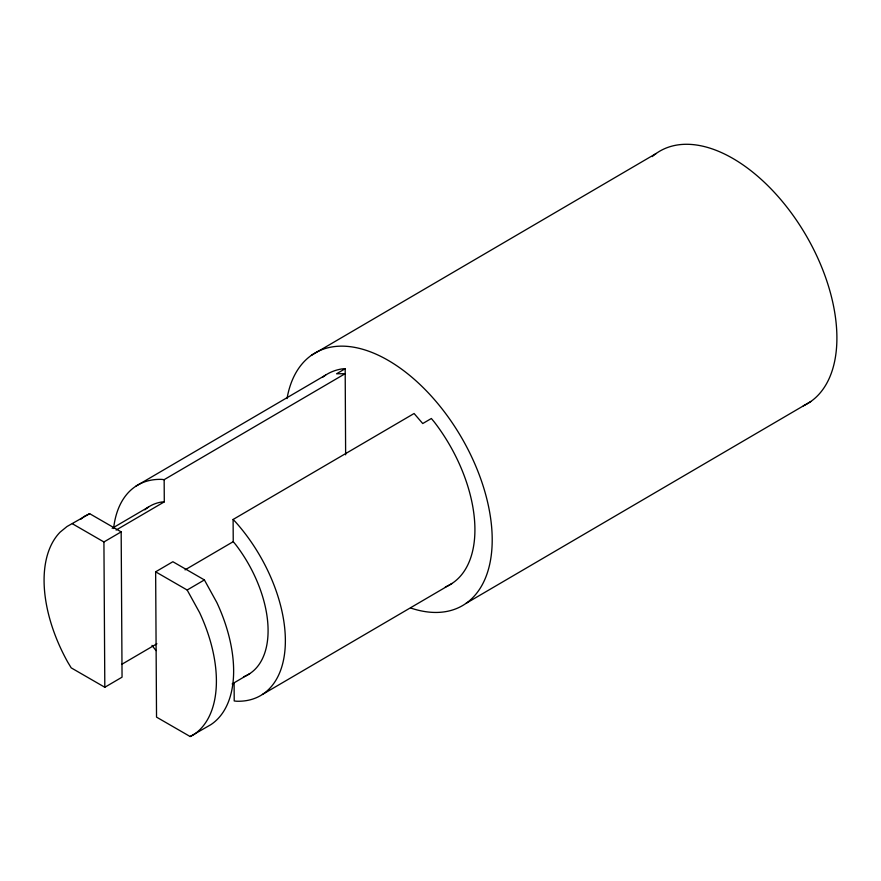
<?xml version="1.0" encoding="UTF-8"?>
<svg xmlns="http://www.w3.org/2000/svg" width="881" height="881" viewBox="0 0 881 881"><rect width="100%" height="100%" fill="white"/><g stroke="black" fill="none" stroke-linecap="round" stroke-linejoin="round"><path stroke-width="1.32" d="M80.799 519.239L84.235 516.42L89.653 513.678L121.171 531.871L122.052 677.17L104.817 687.268L71.207 667.864L67.826 662.281A121.886 69.874 59.7 0 1 60.15 532.124L67 526.519L89.653 513.678M311.445 355.296L656.18 153.47M135.938 486.147L325.552 375.141M345.638 454.816L345.176 368.743L336.553 373.786L345.143 373.698L164.152 479.66L161.939 479.396A121.886 69.874 59.7 0 0 113.605 528.512M112.162 528.314L148.592 506.982M116.105 530.065L164.295 501.862L164.152 479.66M104.817 687.268L103.925 541.969L121.171 531.871M243.508 676.806A97.505 55.899 59.7 0 0 235.723 544.656L233.245 541.661L233.102 519.471L414.092 413.508L422.737 423.541L431.36 418.497L434.454 422.23A121.886 69.874 59.7 0 1 445.368 586.966M155.64 571.824L172.874 561.726L204.392 579.929L216.847 602.549A121.886 69.874 59.7 0 1 210.713 724.744L190.142 736.527L156.532 717.123L155.64 571.824L187.157 590.017L199.613 612.636A121.886 69.874 59.7 0 1 193.479 734.831L190.142 736.527M185.054 569.875L233.245 541.661M187.157 590.017L204.392 579.929M121.644 664.406L156.906 643.769M232.144 683.953L249.775 673.635M262.428 694.47L452.03 583.464M466.137 603.309L810.872 401.483M345.176 368.743L342.092 368.908A121.886 69.874 59.7 0 0 322.49 377.354M164.295 501.862L161.829 501.994A97.505 55.899 59.7 0 0 144.847 509.835M72.418 523.766L103.925 541.969M233.102 519.471L235.337 521.761A121.886 69.874 59.7 0 1 285.367 640.069A121.886 69.874 59.7 0 1 236.427 701.221L234.214 700.957L234.104 682.676M156.047 650.596A121.886 69.874 59.7 0 1 151.995 645.377M652.215 156.598A146.268 83.849 59.7 0 1 803.913 231.791A146.268 83.849 59.7 0 1 803.274 405.866M287.019 398.597A146.268 83.849 59.7 0 1 393.675 363.721A146.268 83.849 59.7 0 1 491.84 529.613A146.268 83.849 59.7 0 1 410.998 608.121"/></g></svg>
